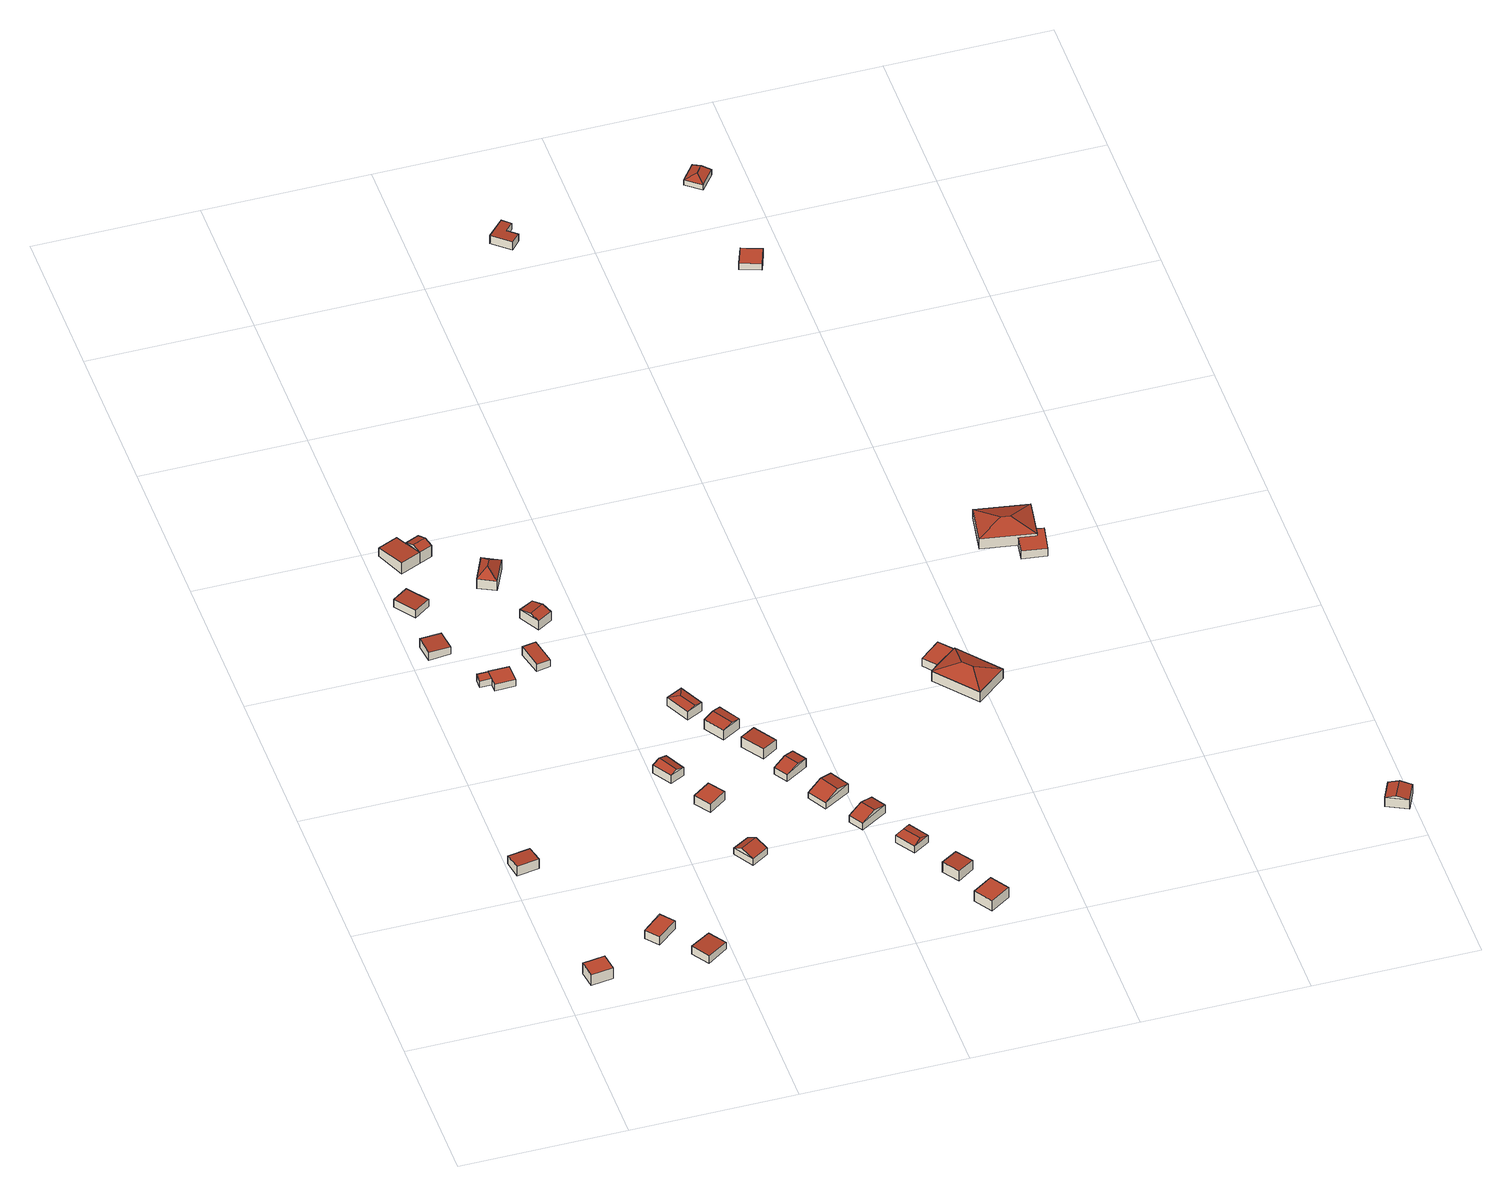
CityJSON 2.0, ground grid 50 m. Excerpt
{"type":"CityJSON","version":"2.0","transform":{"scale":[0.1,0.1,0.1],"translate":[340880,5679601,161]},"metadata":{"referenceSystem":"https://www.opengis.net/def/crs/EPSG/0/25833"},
"CityObjects":{
"building1":{"type":"Building","attributes":{"Dachtyp_tdc":"tdcPolyFlatRoof","Gemeindeschluessel":14729160,"Dachneigung":0,"QualitaetDacherkennung":75,"Geometrietyp2DReferenz":"3000","function":"31001_9998","roofType":"1000","measuredHeight":3.94},"geometry":[{"type":"MultiSurface","lod":"2","boundaries":[[[0,1,2,3]],[[1,4,5,2]],[[4,6,7,5]],[[6,0,3,7]],[[6,4,1,0]],[[3,2,5,7]]],"semantics":{"surfaces":[{"type":"WallSurface"},{"type":"RoofSurface"},{"type":"GroundSurface"}],"values":[0,0,0,0,1,2]}}]},
"building2":{"type":"Building","attributes":{"Dachtyp_tdc":"tdcPolyFlatRoof","Gemeindeschluessel":14729160,"Dachneigung":6.04,"QualitaetDacherkennung":56,"Geometrietyp2DReferenz":"3000","function":"31001_9998","roofType":"2100","measuredHeight":3.48},"geometry":[{"type":"MultiSurface","lod":"2","boundaries":[[[8,9,10,11]],[[9,12,13,10]],[[12,14,15,13]],[[14,8,11,15]],[[14,12,9,8]],[[11,10,13,15]]],"semantics":{"surfaces":[{"type":"WallSurface"},{"type":"RoofSurface"},{"type":"GroundSurface"}],"values":[0,0,0,0,1,2]}}]},
"building3":{"type":"Building","attributes":{"Dachtyp_tdc":"tdcPolyFlatRoof","Gemeindeschluessel":14729160,"Dachneigung":0,"QualitaetDacherkennung":71,"Geometrietyp2DReferenz":"3000","function":"31001_9998","roofType":"1000","measuredHeight":3.08},"geometry":[{"type":"MultiSurface","lod":"2","boundaries":[[[16,17,18,19]],[[17,20,21,18]],[[20,22,23,21]],[[22,16,19,23]],[[22,20,17,16]],[[19,18,21,23]]],"semantics":{"surfaces":[{"type":"WallSurface"},{"type":"RoofSurface"},{"type":"GroundSurface"}],"values":[0,0,0,0,1,2]}}]},
"building4":{"type":"Building","attributes":{"Dachtyp_tdc":"tdcPolyFlatRoof","Gemeindeschluessel":14729160,"Dachneigung":2.92,"QualitaetDacherkennung":67,"Geometrietyp2DReferenz":"3000","function":"31001_9998","roofType":"2100","measuredHeight":2.87},"geometry":[{"type":"MultiSurface","lod":"2","boundaries":[[[24,25,26,27]],[[25,28,29,26]],[[28,30,31,29]],[[30,24,27,31]],[[30,28,25,24]],[[27,26,29,31]]],"semantics":{"surfaces":[{"type":"WallSurface"},{"type":"RoofSurface"},{"type":"GroundSurface"}],"values":[0,0,0,0,1,2]}}]},
"building5":{"type":"Building","attributes":{"Dachtyp_tdc":"tdcPolyFlatRoof","Gemeindeschluessel":14729160,"Dachneigung":4,"QualitaetDacherkennung":83,"Geometrietyp2DReferenz":"3000","function":"31001_9998","roofType":"2100","measuredHeight":3.14},"geometry":[{"type":"MultiSurface","lod":"2","boundaries":[[[32,33,34,35]],[[33,36,37,34]],[[36,38,39,37]],[[38,32,35,39]],[[38,36,33,32]],[[35,34,37,39]]],"semantics":{"surfaces":[{"type":"WallSurface"},{"type":"RoofSurface"},{"type":"GroundSurface"}],"values":[0,0,0,0,1,2]}}]},
"building6":{"type":"Building","attributes":{"Dachtyp_tdc":"tdcPolyFlatRoof","Gemeindeschluessel":14729160,"Dachneigung":4,"QualitaetDacherkennung":66,"Geometrietyp2DReferenz":"3000","function":"31001_9998","roofType":"2100","measuredHeight":2.91},"geometry":[{"type":"MultiSurface","lod":"2","boundaries":[[[40,41,42,43]],[[41,44,45,42]],[[44,46,47,45]],[[46,40,43,47]],[[46,44,41,40]],[[43,42,45,47]]],"semantics":{"surfaces":[{"type":"WallSurface"},{"type":"RoofSurface"},{"type":"GroundSurface"}],"values":[0,0,0,0,1,2]}}]},
"building7":{"type":"Building","attributes":{"Gemeindeschluessel":14729160,"Geometrietyp2DReferenz":"3000","function":"31001_9998","roofType":"9999"},"children":["building7-1","building7-2"]},
"building7-1":{"type":"BuildingPart","attributes":{"Dachtyp_tdc":"tdcPolyFlatRoof","Dachneigung":0,"QualitaetDacherkennung":84,"Geometrietyp2DReferenz":"3000","roofType":"1000","measuredHeight":2.45},"parents":["building7"],"geometry":[{"type":"MultiSurface","lod":"2","boundaries":[[[48,49,50,51]],[[49,52,53,50]],[[52,54,55,53]],[[54,52,49,48]],[[51,50,53,55]],[[51,55,54,48]]],"semantics":{"surfaces":[{"type":"WallSurface"},{"type":"RoofSurface"},{"type":"GroundSurface"},{"type":"ClosureSurface"}],"values":[0,0,0,1,2,3]}}]},
"building7-2":{"type":"BuildingPart","attributes":{"Dachtyp_tdc":"tdcPolyFlatRoof","Dachneigung":0,"QualitaetDacherkennung":87,"Geometrietyp2DReferenz":"3000","roofType":"1000","measuredHeight":2.55},"parents":["building7"],"geometry":[{"type":"MultiSurface","lod":"2","boundaries":[[[56,57,58,55,54]],[[57,59,60,58]],[[59,61,62,60]],[[61,63,48,51,62]],[[63,61,59,57,56]],[[55,58,60,62,51]],[[54,48,63,56]],[[54,55,51,48]]],"semantics":{"surfaces":[{"type":"WallSurface"},{"type":"RoofSurface"},{"type":"GroundSurface"},{"type":"ClosureSurface"}],"values":[0,0,0,0,1,2,0,3]}}]},
"building8":{"type":"Building","attributes":{"Gemeindeschluessel":14729160,"Geometrietyp2DReferenz":"3000","function":"31001_9998","roofType":"9999"},"children":["building8-1","building8-2"]},
"building8-1":{"type":"BuildingPart","attributes":{"Dachtyp_tdc":"tdcPolyFlatRoof","Dachneigung":5.89,"QualitaetDacherkennung":75,"Geometrietyp2DReferenz":"3000","roofType":"2100","measuredHeight":4.12},"parents":["building8"],"geometry":[{"type":"MultiSurface","lod":"2","boundaries":[[[64,65,66,67]],[[68,69,70,71]],[[68,72,73,69]],[[72,64,67,73]],[[72,68,71,74,65,64]],[[67,66,70,69,73]],[[70,66,65,74,71]]],"semantics":{"surfaces":[{"type":"WallSurface"},{"type":"RoofSurface"},{"type":"GroundSurface"},{"type":"ClosureSurface"}],"values":[0,0,0,0,1,2,3]}}]},
"building8-2":{"type":"BuildingPart","attributes":{"Dachtyp_tdc":"tdcGableRoof","Dachneigung":21.02,"QualitaetDacherkennung":55,"Geometrietyp2DReferenz":"3000","roofType":"3100","measuredHeight":5.12},"parents":["building8"],"geometry":[{"type":"MultiSurface","lod":"2","boundaries":[[[75,76,77,66,65]],[[76,78,79,77]],[[78,71,70,79]],[[78,76,80]],[[75,74,71,81]],[[76,75,81,80]],[[71,78,80,81]],[[66,77,79,70]],[[75,65,74]],[[65,66,70,71,74]]],"semantics":{"surfaces":[{"type":"WallSurface"},{"type":"RoofSurface"},{"type":"GroundSurface"},{"type":"ClosureSurface"}],"values":[0,0,0,0,0,1,1,2,0,3]}}]},
"building9":{"type":"Building","attributes":{"Dachtyp_tdc":"tdcPolyFlatRoof","Gemeindeschluessel":14729160,"Dachneigung":4.51,"QualitaetDacherkennung":58,"Geometrietyp2DReferenz":"3000","function":"31001_9998","roofType":"2100","measuredHeight":3.17},"geometry":[{"type":"MultiSurface","lod":"2","boundaries":[[[82,83,84,85]],[[83,86,87,84]],[[86,88,89,87]],[[88,82,85,89]],[[88,86,83,82]],[[85,84,87,89]]],"semantics":{"surfaces":[{"type":"WallSurface"},{"type":"RoofSurface"},{"type":"GroundSurface"}],"values":[0,0,0,0,1,2]}}]},
"building10":{"type":"Building","attributes":{"Dachtyp_tdc":"tdcGableRoof","Gemeindeschluessel":14729160,"Dachneigung":18.49,"QualitaetDacherkennung":85,"Geometrietyp2DReferenz":"3000","function":"31001_9998","roofType":"3100","measuredHeight":3.9},"geometry":[{"type":"MultiSurface","lod":"2","boundaries":[[[90,91,92,93]],[[91,94,95,92]],[[94,96,97,95]],[[96,90,93,97]],[[94,91,98]],[[90,96,99]],[[91,90,99,98]],[[96,94,98,99]],[[93,92,95,97]]],"semantics":{"surfaces":[{"type":"WallSurface"},{"type":"RoofSurface"},{"type":"GroundSurface"}],"values":[0,0,0,0,0,0,1,1,2]}}]},
"building11":{"type":"Building","attributes":{"Dachtyp_tdc":"tdcGableRoof","Gemeindeschluessel":14729160,"Dachneigung":20.91,"QualitaetDacherkennung":79,"Geometrietyp2DReferenz":"3000","function":"31001_9998","roofType":"3100","measuredHeight":3.87},"geometry":[{"type":"MultiSurface","lod":"2","boundaries":[[[100,101,102,103]],[[101,104,105,102]],[[104,106,107,105]],[[106,100,103,107]],[[104,101,108]],[[100,106,109]],[[101,100,109,108]],[[106,104,108,109]],[[103,102,105,107]]],"semantics":{"surfaces":[{"type":"WallSurface"},{"type":"RoofSurface"},{"type":"GroundSurface"}],"values":[0,0,0,0,0,0,1,1,2]}}]},
"building12":{"type":"Building","attributes":{"Dachtyp_tdc":"tdcPolyFlatRoof","Gemeindeschluessel":14729160,"Dachneigung":0,"QualitaetDacherkennung":71,"Geometrietyp2DReferenz":"3000","function":"31001_9998","roofType":"1000","measuredHeight":3.02},"geometry":[{"type":"MultiSurface","lod":"2","boundaries":[[[110,111,112,113]],[[111,114,115,112]],[[114,116,117,115]],[[116,110,113,117]],[[116,114,111,110]],[[113,112,115,117]]],"semantics":{"surfaces":[{"type":"WallSurface"},{"type":"RoofSurface"},{"type":"GroundSurface"}],"values":[0,0,0,0,1,2]}}]},
"building13":{"type":"Building","attributes":{"Dachtyp_tdc":"tdcHipRoof","Gemeindeschluessel":14729160,"Dachneigung":42.67,"QualitaetDacherkennung":83,"Geometrietyp2DReferenz":"3000","function":"31001_9998","roofType":"3200","measuredHeight":6.22},"geometry":[{"type":"MultiSurface","lod":"2","boundaries":[[[118,119,120,121]],[[119,122,123,120]],[[122,124,125,123]],[[124,118,121,125]],[[122,119,126]],[[118,124,127]],[[119,118,127,126]],[[124,122,126,127]],[[121,120,123,125]]],"semantics":{"surfaces":[{"type":"WallSurface"},{"type":"RoofSurface"},{"type":"GroundSurface"}],"values":[0,0,0,0,1,1,1,1,2]}}]},
"building14":{"type":"Building","attributes":{"Dachtyp_tdc":"tdcGableRoof","Gemeindeschluessel":14729160,"Dachneigung":15.93,"QualitaetDacherkennung":82,"Geometrietyp2DReferenz":"3000","function":"31001_9998","roofType":"3100","measuredHeight":4.28},"geometry":[{"type":"MultiSurface","lod":"2","boundaries":[[[128,129,130,131]],[[129,132,133,130]],[[132,134,135,133]],[[134,128,131,135]],[[132,129,136]],[[128,134,137]],[[129,128,137,136]],[[134,132,136,137]],[[131,130,133,135]]],"semantics":{"surfaces":[{"type":"WallSurface"},{"type":"RoofSurface"},{"type":"GroundSurface"}],"values":[0,0,0,0,0,0,1,1,2]}}]},
"building15":{"type":"Building","attributes":{"Dachtyp_tdc":"tdcHipAndGableRoof","Gemeindeschluessel":14729160,"Dachneigung":10.56,"QualitaetDacherkennung":63,"Geometrietyp2DReferenz":"3000","function":"31001_9998","roofType":"5000","measuredHeight":3.64},"geometry":[{"type":"MultiSurface","lod":"2","boundaries":[[[138,139,140,141]],[[139,142,143,140]],[[142,144,145,143]],[[144,138,141,145]],[[142,139,146]],[[138,144,147]],[[139,138,147,146]],[[144,142,146,147]],[[141,140,143,145]]],"semantics":{"surfaces":[{"type":"WallSurface"},{"type":"RoofSurface"},{"type":"GroundSurface"}],"values":[0,0,0,0,1,0,1,1,2]}}]},
"building16":{"type":"Building","attributes":{"Dachtyp_tdc":"tdcGableRoof","Gemeindeschluessel":14729160,"Dachneigung":11.88,"QualitaetDacherkennung":79,"Geometrietyp2DReferenz":"3000","function":"31001_9998","roofType":"3100","measuredHeight":4.32},"geometry":[{"type":"MultiSurface","lod":"2","boundaries":[[[148,149,150,151]],[[149,152,153,150]],[[152,154,155,153]],[[154,148,151,155]],[[152,149,156]],[[148,154,157]],[[149,148,157,156]],[[154,152,156,157]],[[151,150,153,155]]],"semantics":{"surfaces":[{"type":"WallSurface"},{"type":"RoofSurface"},{"type":"GroundSurface"}],"values":[0,0,0,0,0,0,1,1,2]}}]},
"building17":{"type":"Building","attributes":{"Dachtyp_tdc":"tdcPolyFlatRoof","Gemeindeschluessel":14729160,"Dachneigung":3.65,"QualitaetDacherkennung":84,"Geometrietyp2DReferenz":"3000","function":"31001_9998","roofType":"2100","measuredHeight":3.77},"geometry":[{"type":"MultiSurface","lod":"2","boundaries":[[[158,159,160,161]],[[159,162,163,160]],[[162,164,165,163]],[[164,158,161,165]],[[164,162,159,158]],[[161,160,163,165]]],"semantics":{"surfaces":[{"type":"WallSurface"},{"type":"RoofSurface"},{"type":"GroundSurface"}],"values":[0,0,0,0,1,2]}}]},
"building18":{"type":"Building","attributes":{"Dachtyp_tdc":"tdcGableRoof","Gemeindeschluessel":14729160,"Dachneigung":16.23,"QualitaetDacherkennung":80,"Geometrietyp2DReferenz":"3000","function":"31001_9998","roofType":"3100","measuredHeight":3.77},"geometry":[{"type":"MultiSurface","lod":"2","boundaries":[[[166,167,168,169]],[[167,170,171,168]],[[170,172,173,171]],[[172,166,169,173]],[[170,167,174]],[[166,172,175]],[[167,166,175,174]],[[172,170,174,175]],[[169,168,171,173]]],"semantics":{"surfaces":[{"type":"WallSurface"},{"type":"RoofSurface"},{"type":"GroundSurface"}],"values":[0,0,0,0,0,0,1,1,2]}}]},
"building19":{"type":"Building","attributes":{"Dachtyp_tdc":"tdcGableRoof","Gemeindeschluessel":14729160,"Dachneigung":22.86,"QualitaetDacherkennung":80,"Geometrietyp2DReferenz":"3000","function":"31001_9998","roofType":"3100","measuredHeight":4.23},"geometry":[{"type":"MultiSurface","lod":"2","boundaries":[[[176,177,178,179]],[[177,180,181,178]],[[180,182,183,181]],[[182,176,179,183]],[[180,177,184]],[[176,182,185]],[[177,176,185,184]],[[182,180,184,185]],[[179,178,181,183]]],"semantics":{"surfaces":[{"type":"WallSurface"},{"type":"RoofSurface"},{"type":"GroundSurface"}],"values":[0,0,0,0,0,0,1,1,2]}}]},
"building20":{"type":"Building","attributes":{"Dachtyp_tdc":"tdcGableRoof","Gemeindeschluessel":14729160,"Dachneigung":18.9,"QualitaetDacherkennung":64,"Geometrietyp2DReferenz":"3000","function":"31001_9998","roofType":"3100","measuredHeight":4.22},"geometry":[{"type":"MultiSurface","lod":"2","boundaries":[[[186,187,188,189]],[[187,190,191,188]],[[190,192,193,191]],[[192,186,189,193]],[[190,187,194]],[[186,192,195]],[[187,186,195,194]],[[192,190,194,195]],[[189,188,191,193]]],"semantics":{"surfaces":[{"type":"WallSurface"},{"type":"RoofSurface"},{"type":"GroundSurface"}],"values":[0,0,0,0,0,0,1,1,2]}}]},
"building21":{"type":"Building","attributes":{"Dachtyp_tdc":"tdcFreeFormRoof","Gemeindeschluessel":14729160,"Dachneigung":13.77,"QualitaetDacherkennung":73,"Geometrietyp2DReferenz":"3000","function":"31001_9998","roofType":"5000","measuredHeight":3.28},"geometry":[{"type":"MultiSurface","lod":"2","boundaries":[[[196,197,198,199]],[[197,200,201,198]],[[200,202,203,201]],[[202,196,199,203]],[[204,202,200]],[[205,204,200,197]],[[205,197,196]],[[204,205,196,202]],[[199,198,201,203]]],"semantics":{"surfaces":[{"type":"WallSurface"},{"type":"RoofSurface"},{"type":"GroundSurface"}],"values":[0,0,0,0,1,1,1,1,2]}}]},
"building22":{"type":"Building","attributes":{"Dachtyp_tdc":"tdcPolyFlatRoof","Gemeindeschluessel":14729160,"Dachneigung":3.75,"QualitaetDacherkennung":73,"Geometrietyp2DReferenz":"3000","function":"31001_9998","roofType":"2100","measuredHeight":3.83},"geometry":[{"type":"MultiSurface","lod":"2","boundaries":[[[206,207,208,209]],[[207,210,211,208]],[[210,212,213,211]],[[212,206,209,213]],[[212,210,207,206]],[[209,208,211,213]]],"semantics":{"surfaces":[{"type":"WallSurface"},{"type":"RoofSurface"},{"type":"GroundSurface"}],"values":[0,0,0,0,1,2]}}]},
"building23":{"type":"Building","attributes":{"Dachtyp_tdc":"tdcPolyFlatRoof","Gemeindeschluessel":14729160,"Dachneigung":0,"QualitaetDacherkennung":52,"Geometrietyp2DReferenz":"3000","function":"31001_9998","roofType":"1000","measuredHeight":3.77},"geometry":[{"type":"MultiSurface","lod":"2","boundaries":[[[214,215,216,217]],[[215,218,219,216]],[[218,220,221,219]],[[220,214,217,221]],[[220,218,215,214]],[[217,216,219,221]]],"semantics":{"surfaces":[{"type":"WallSurface"},{"type":"RoofSurface"},{"type":"GroundSurface"}],"values":[0,0,0,0,1,2]}}]},
"building24":{"type":"Building","attributes":{"Dachtyp_tdc":"tdcPolyFlatRoof","Gemeindeschluessel":14729160,"Dachneigung":5.06,"QualitaetDacherkennung":71,"Geometrietyp2DReferenz":"3000","function":"31001_9998","roofType":"2100","measuredHeight":3},"geometry":[{"type":"MultiSurface","lod":"2","boundaries":[[[222,223,224,225]],[[223,226,227,224]],[[226,228,229,227]],[[228,230,231,229]],[[230,232,233,231]],[[232,222,225,233]],[[232,230,228,226,223,222]],[[225,224,227,229,231,233]]],"semantics":{"surfaces":[{"type":"WallSurface"},{"type":"RoofSurface"},{"type":"GroundSurface"}],"values":[0,0,0,0,0,0,1,2]}}]},
"building25":{"type":"Building","attributes":{"Dachtyp_tdc":"tdcPolyFlatRoof","Gemeindeschluessel":14729160,"Dachneigung":0,"QualitaetDacherkennung":83,"Geometrietyp2DReferenz":"3000","function":"31001_9998","roofType":"1000","measuredHeight":3.04},"geometry":[{"type":"MultiSurface","lod":"2","boundaries":[[[234,235,236,237]],[[235,238,239,236]],[[238,240,241,239]],[[240,234,237,241]],[[240,238,235,234]],[[237,236,239,241]]],"semantics":{"surfaces":[{"type":"WallSurface"},{"type":"RoofSurface"},{"type":"GroundSurface"}],"values":[0,0,0,0,1,2]}}]},
"building26":{"type":"Building","attributes":{"Dachtyp_tdc":"tdcFreeFormRoof","Gemeindeschluessel":14729160,"Dachneigung":22.05,"QualitaetDacherkennung":82,"Geometrietyp2DReferenz":"3000","function":"31001_9998","roofType":"5000","measuredHeight":6.07},"geometry":[{"type":"MultiSurface","lod":"2","boundaries":[[[242,243,244,245]],[[243,246,247,244]],[[246,248,249,247]],[[248,250,251,249]],[[250,242,245,251]],[[252,248,253,254]],[[250,255,256]],[[256,255,252,254]],[[255,250,248,252]],[[242,256,254,243]],[[250,256,242]],[[243,254,253,246]],[[246,253,248]],[[245,244,247,249,251]]],"semantics":{"surfaces":[{"type":"WallSurface"},{"type":"RoofSurface"},{"type":"GroundSurface"}],"values":[0,0,0,0,0,1,1,1,1,0,0,0,0,2]}}]},
"building27":{"type":"Building","attributes":{"Dachtyp_tdc":"tdcFreeFormRoof","Gemeindeschluessel":14729160,"Dachneigung":22.05,"QualitaetDacherkennung":81,"Geometrietyp2DReferenz":"3000","function":"31001_9998","roofType":"5000","measuredHeight":5.86},"geometry":[{"type":"MultiSurface","lod":"2","boundaries":[[[257,258,259,260]],[[258,261,262,259]],[[261,263,264,262]],[[263,257,260,264]],[[261,258,265]],[[266,257,263]],[[257,266,265,258]],[[265,266,263,261]],[[260,259,262,264]]],"semantics":{"surfaces":[{"type":"WallSurface"},{"type":"RoofSurface"},{"type":"GroundSurface"}],"values":[0,0,0,0,1,1,1,1,2]}}]},
"building28":{"type":"Building","attributes":{"Dachtyp_tdc":"tdcPolyFlatRoof","Gemeindeschluessel":14729160,"Dachneigung":0,"QualitaetDacherkennung":77,"Geometrietyp2DReferenz":"3000","function":"31001_9998","roofType":"1000","measuredHeight":3},"geometry":[{"type":"MultiSurface","lod":"2","boundaries":[[[267,268,269,270]],[[268,271,260,269]],[[271,272,273,260]],[[272,274,275,273]],[[274,276,277,275]],[[276,267,270,277]],[[276,274,272,271,268,267]],[[270,269,260,273,275,277]]],"semantics":{"surfaces":[{"type":"WallSurface"},{"type":"RoofSurface"},{"type":"GroundSurface"}],"values":[0,0,0,0,0,0,1,2]}}]},
"building29":{"type":"Building","attributes":{"Gemeindeschluessel":14729160,"Stand_DGM":2018,"Stand_Basis-DLM":2018,"Stand_Laserscan":2018,"Dachneigung":90,"Stand_3D-Stadtmodell":2022,"Dachorientierung":0,"MittlereTraufHoehe":172.67,"QualitaetDacherkennung":85,"ObjektHoehe":2.4,"BodenHoehe":170.28,"Geometrietyp2DReferenz":"3000","AbsoluteHoehe":172.67,"Dachflaeche":41.38,"function":"31001_9998","roofType":"1000","measuredHeight":2.4,"storeysAboveGround":1},"geometry":[{"type":"MultiSurface","lod":"2","boundaries":[[[278,279,280,281]],[[279,282,283,280]],[[282,284,285,283]],[[284,278,281,285]],[[284,282,279,278]],[[281,280,283,285]]],"semantics":{"surfaces":[{"type":"WallSurface"},{"type":"RoofSurface"},{"type":"GroundSurface"}],"values":[0,0,0,0,1,2]}}]},
"building30":{"type":"Building","attributes":{"Dachtyp_tdc":"tdcFreeFormRoof","Gemeindeschluessel":14729160,"Dachneigung":19.01,"QualitaetDacherkennung":28,"Geometrietyp2DReferenz":"3000","function":"31001_9998","roofType":"5000","measuredHeight":3},"geometry":[{"type":"MultiSurface","lod":"2","boundaries":[[[286,287,288,289]],[[287,290,291,288]],[[290,292,293,291]],[[292,286,289,293]],[[294,292,290]],[[295,294,290,287]],[[295,287,286]],[[294,295,286,292]],[[289,288,291,293]]],"semantics":{"surfaces":[{"type":"WallSurface"},{"type":"RoofSurface"},{"type":"GroundSurface"}],"values":[0,0,0,0,1,1,1,1,2]}}]},
"building31":{"type":"Building","attributes":{"Dachtyp_tdc":"tdcGableRoof","Gemeindeschluessel":14729160,"Dachneigung":16.54,"QualitaetDacherkennung":65,"Geometrietyp2DReferenz":"3000","function":"31001_9998","roofType":"3100","measuredHeight":4.32},"geometry":[{"type":"MultiSurface","lod":"2","boundaries":[[[296,297,298,299]],[[297,300,301,298]],[[300,302,303,301]],[[302,296,299,303]],[[300,297,304]],[[296,302,305]],[[297,296,305,304]],[[302,300,304,305]],[[299,298,301,303]]],"semantics":{"surfaces":[{"type":"WallSurface"},{"type":"RoofSurface"},{"type":"GroundSurface"}],"values":[0,0,0,0,0,0,1,1,2]}}]}
},
"vertices":[
[148,114,40],[80,105,40],[80,105,1],[148,114,1],[72,160,40],[72,160,1],[140,170,40],[140,170,1],
[77,668,30],[86,612,36],[86,612,1],[77,668,1],[18,601,36],[18,601,1],[9,657,30],[9,657,1],
[267,203,73],[328,254,73],[328,254,43],[267,203,43],[361,215,73],[361,215,43],[299,164,73],[299,164,43],
[372,99,75],[435,141,71],[435,141,46],[372,99,46],[471,89,71],[471,89,46],[407,46,75],[407,46,46],
[23,1527,91],[89,1535,87],[89,1535,60],[23,1527,60],[97,1472,87],[97,1472,60],[30,1465,91],[30,1465,60],
[8,1724,72],[57,1760,68],[57,1760,43],[8,1724,43],[103,1698,68],[103,1698,43],[54,1662,72],[54,1662,43],
[168,1316,84],[133,1315,84],[133,1315,60],[168,1316,60],[133,1346,84],[133,1346,60],[168,1347,84],[168,1347,60],
[168,1347,85],[230,1348,85],[230,1348,60],[231,1291,85],[231,1291,60],[168,1290,85],[168,1290,60],[168,1316,85],
[99,1986,54],[116,1948,58],[116,1948,23],[99,1986,23],[78,1869,64],[78,1869,23],[139,1896,23],[139,1896,64],[38,1959,54],[38,1959,23],[136,1902,63],
[116,1948,63],[156,1966,63],[156,1966,23],[179,1914,64],[179,1914,23],[168,1939,74],[127,1921,74],
[326,1409,99],[345,1332,93],[345,1332,67],[326,1409,67],[302,1325,93],[302,1325,67],[284,1401,99],[284,1401,67],
[684,384,113],[632,353,113],[632,353,88],[684,384,88],[595,415,110],[595,415,88],[646,446,110],[646,446,88],[610,389,127],[662,421,127],
[522,767,99],[486,824,98],[486,824,69],[522,767,69],[534,851,97],[534,851,69],[565,788,98],[565,788,69],[508,836,108],[541,777,108],
[639,639,117],[585,601,117],[585,601,86],[639,639,86],[552,649,117],[552,649,86],[606,687,117],[606,687,86],
[335,1756,104],[297,1675,104],[297,1675,70],[335,1756,70],[244,1700,106],[244,1700,70],[282,1781,106],[282,1781,70],[282,1715,132],[292,1737,132],
[399,1498,116],[355,1472,116],[355,1472,82],[399,1498,82],[319,1535,113],[319,1535,82],[363,1560,113],[363,1560,82],[339,1499,125],[383,1525,125],
[642,996,107],[605,1071,107],[605,1071,76],[642,996,76],[654,1095,108],[654,1095,76],[691,1020,108],[691,1020,76],[641,1062,113],[668,1008,113],
[710,875,124],[672,935,124],[672,935,88],[710,875,88],[728,971,124],[728,971,88],[766,908,124],[766,908,88],[702,954,131],[740,893,131],
[837,790,127],[791,760,131],[791,760,93],[837,790,93],[746,828,131],[746,828,93],[792,858,127],[792,858,93],
[825,648,121],[799,689,121],[799,689,96],[825,648,96],[867,732,128],[867,732,96],[893,690,128],[893,690,96],[838,714,134],[864,672,134],
[894,511,115],[861,568,115],[861,568,94],[894,511,94],[942,614,126],[942,614,94],[975,557,126],[975,557,94],[905,593,136],[937,535,136],
[968,400,115],[942,443,115],[942,443,90],[968,400,90],[1023,492,120],[1023,492,90],[1049,449,120],[1049,449,90],[985,469,132],[1011,426,132],
[1131,305,108],[1081,273,108],[1081,273,82],[1131,305,82],[1043,332,108],[1043,332,82],[1093,364,108],[1093,364,82],[1071,343,115],[1103,294,115],
[1135,187,109],[1185,221,105],[1185,221,71],[1135,187,71],[1219,172,105],[1219,172,71],[1169,138,109],[1169,138,71],
[1188,58,97],[1248,98,97],[1248,98,59],[1188,58,59],[1284,43,97],[1284,43,59],[1224,4,97],[1224,4,59],
[707,3053,102],[758,3112,95],[758,3112,72],[707,3053,72],[783,3090,95],[783,3090,72],[759,3062,99],[759,3062,72],[786,3038,99],[786,3038,72],[760,3008,102],[760,3008,72],
[1427,1006,122],[1365,954,122],[1365,954,92],[1427,1006,92],[1329,997,122],[1329,997,92],[1391,1049,122],[1391,1049,92],
[1440,807,127],[1337,931,127],[1337,931,91],[1440,807,91],[1365,954,127],[1365,954,91],[1427,1006,127],[1427,1006,91],[1530,881,127],[1530,881,91],[1421,918,152],[1365,954,129],[1337,931,130],[1445,890,152],[1440,807,130],
[1794,1405,113],[1633,1431,113],[1633,1431,75],[1794,1405,75],[1654,1562,104],[1654,1562,75],[1816,1535,104],[1816,1535,75],[1710,1478,134],[1738,1473,134],
[1732,1357,105],[1741,1413,105],[1741,1413,75],[1732,1357,75],[1794,1405,105],[1798,1433,105],[1798,1433,75],[1822,1429,105],[1822,1429,75],[1807,1345,105],[1807,1345,75],
[1394,2697,117],[1332,2720,117],[1332,2720,93],[1394,2697,93],[1354,2779,117],[1354,2779,93],[1415,2757,117],[1415,2757,93],
[1337,3069,108],[1291,3105,108],[1291,3105,88],[1337,3069,88],[1332,3158,108],[1332,3158,88],[1378,3122,108],[1378,3122,88],[1352,3136,118],[1332,3110,118],
[2483,89,120],[2455,30,120],[2455,30,87],[2483,89,87],[2391,60,121],[2391,60,87],[2419,119,121],[2419,119,87],[2421,46,130],[2449,105,130]
]}
